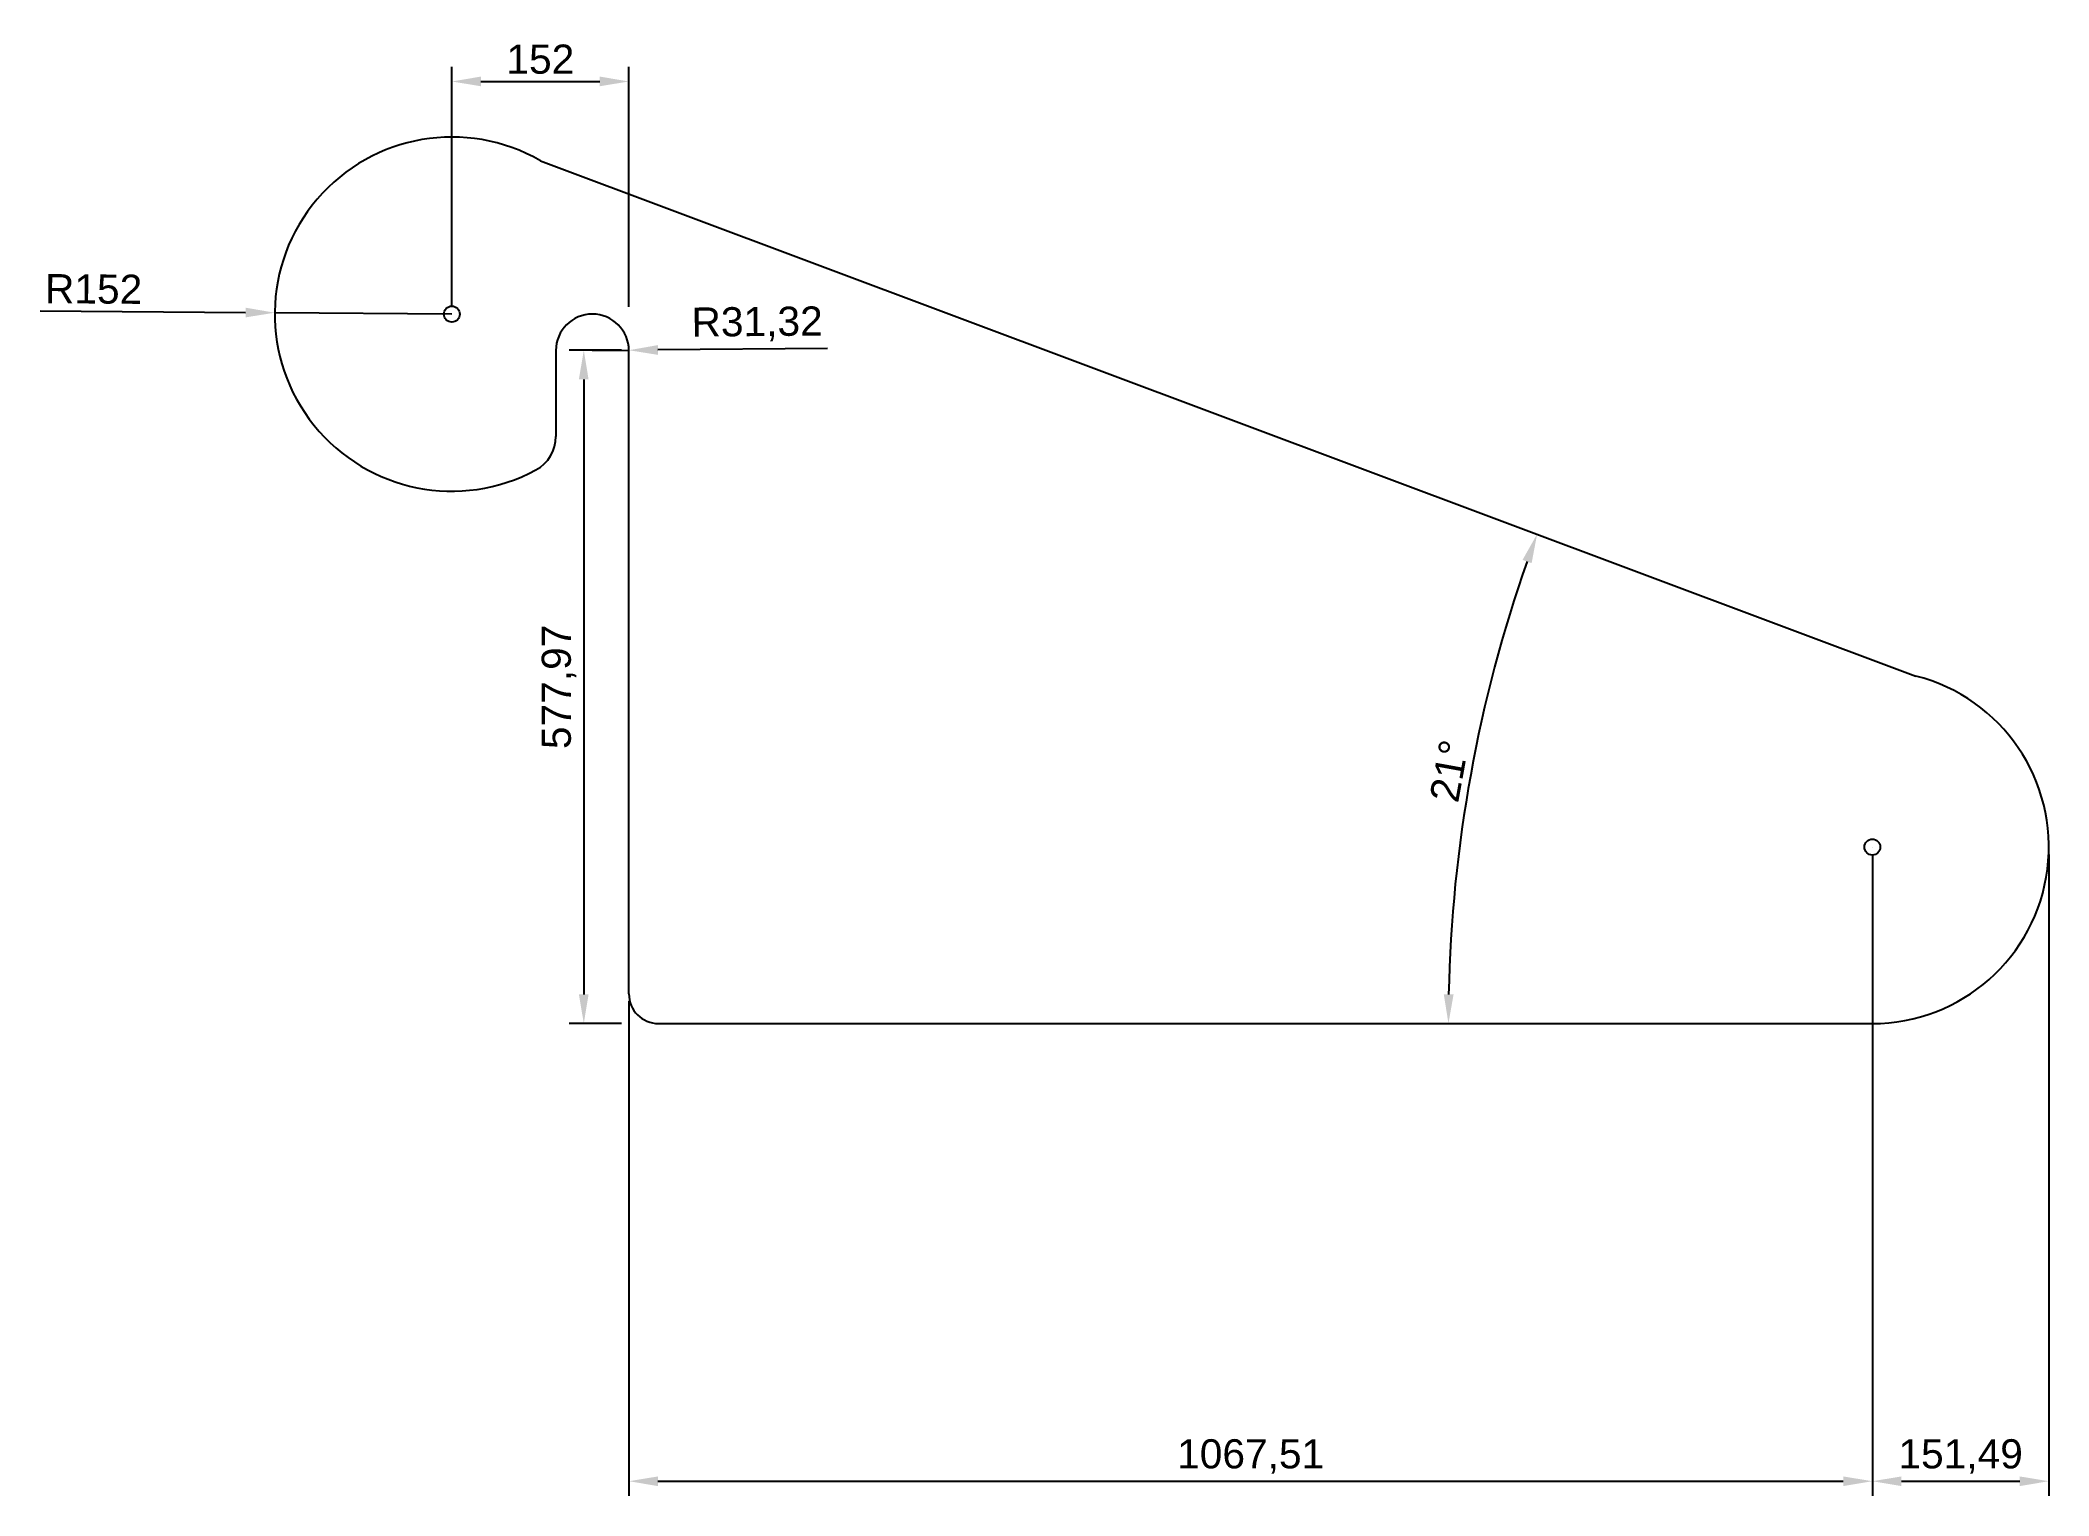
# Model space of a CAD drawing. Header units: millimetres. Extents: x 1320 to 3045, y 982 to 2231.
import ezdxf

# ---------------------------------------------------------------- set-up
doc = ezdxf.new("R2010")
doc.units = ezdxf.units.MM
doc.styles.add('Annotatif', font='arial.ttf')
doc.dimstyles.new('Annotatif', dxfattribs={"dimscale": 10, "dimtxt": 2.501, "dimasz": 2.5, "dimexe": 1.25, "dimexo": 0.625, "dimtad": 1, "dimtxsty": 'Annotatif', "dimcen": 2.5, "dimadec": 0, "dimazin": 0, "dimtfac": 1, "dimtmove": 0, "dimatfit": 3, "dimfxl": 1, "dimarcsym": 0})

# ---------------------------------------------------------------- blocks, each defined once
blk = doc.blocks.new('*D9')
at = {"color": 0, "lineweight": -2, "transparency": 16777216}
for p, q in [((1825.6, 1406.4), (1825.6, 981.8)), ((2893.1, 1406.4), (2893.1, 981.8)), ((1850.6, 994.3), (2868.1, 994.3))]:
    blk.add_line(p, q, dxfattribs=at)
at = {"color": 0, "transparency": 16777216}
for points in [[(1850.6, 998.4), (1850.6, 990.1), (1825.6, 994.3)], [(2868.1, 998.4), (2868.1, 990.1), (2893.1, 994.3)]]:
    blk.add_solid(points, dxfattribs=at)
at = {"layer": 'Defpoints', "color": 0, "transparency": 16777216}
for p in [(1825.6, 1412.7), (2893.1, 1412.7), (2893.1, 994.3)]:
    blk.add_point(p, dxfattribs=at)
at = {"color": 0, "transparency": 16777216, "insert": (2359.4, 1015.5), "char_height": 25.01, "attachment_point": 5, "style": 'Annotatif'}
blk.add_mtext('1067,51', dxfattribs=at)
blk = doc.blocks.new('*D10')
at = {"color": 0, "lineweight": -2, "transparency": 16777216}
for p, q in [((2893.1, 1532.4), (2893.1, 981.8)), ((3044.6, 1532.4), (3044.6, 981.8)), ((2918.1, 994.3), (3019.6, 994.3))]:
    blk.add_line(p, q, dxfattribs=at)
at = {"color": 0, "transparency": 16777216}
for points in [[(2918.1, 998.4), (2918.1, 990.1), (2893.1, 994.3)], [(3019.6, 998.4), (3019.6, 990.1), (3044.6, 994.3)]]:
    blk.add_solid(points, dxfattribs=at)
at = {"layer": 'Defpoints', "color": 0, "transparency": 16777216}
for p in [(2893.1, 1538.7), (3044.6, 1538.7), (3044.6, 994.3)]:
    blk.add_point(p, dxfattribs=at)
at = {"color": 0, "transparency": 16777216, "insert": (2968.9, 1015.5), "char_height": 25.01, "attachment_point": 5, "style": 'Annotatif'}
blk.add_mtext('151,49', dxfattribs=at)
blk = doc.blocks.new('*D11')
at = {"color": 0, "lineweight": -2, "transparency": 16777216}
for p, q in [((1996.2, 1966.7), (1850.6, 1965.4)), ((1794.3, 1964.9), (1825.6, 1965.2))]:
    blk.add_line(p, q, dxfattribs=at)
at = {"color": 0, "transparency": 16777216}
blk.add_solid([(1850.6, 1969.6), (1850.6, 1961.2), (1825.6, 1965.2)], dxfattribs=at)
at = {"layer": 'Defpoints', "color": 0, "transparency": 16777216}
for p in [(1794.3, 1964.9), (1825.6, 1965.2)]:
    blk.add_point(p, dxfattribs=at)
at = {"color": 0, "transparency": 16777216, "insert": (1935.7, 1987.5), "char_height": 25.01, "attachment_point": 5, "rotation": 0.5307, "style": 'Annotatif'}
blk.add_mtext('R31,32', dxfattribs=at)
blk = doc.blocks.new('*D12')
at = {"color": 0, "lineweight": -2, "transparency": 16777216}
for p, q in [((1320.2, 1998.9), (1496.6, 1997.6)), ((1673.6, 1996.2), (1521.6, 1997.4))]:
    blk.add_line(p, q, dxfattribs=at)
at = {"color": 0, "transparency": 16777216}
blk.add_solid([(1496.6, 2001.7), (1496.6, 1993.4), (1521.6, 1997.4)], dxfattribs=at)
at = {"layer": 'Defpoints', "color": 0, "transparency": 16777216}
for p in [(1521.6, 1997.4), (1673.6, 1996.2)]:
    blk.add_point(p, dxfattribs=at)
at = {"color": 0, "transparency": 16777216, "insert": (1366.1, 2017.6), "char_height": 25.01, "attachment_point": 5, "rotation": 359.5612, "style": 'Annotatif'}
blk.add_mtext('R152', dxfattribs=at)
blk = doc.blocks.new('*D13')
at = {"color": 0, "lineweight": -2, "transparency": 16777216}
for p, q in [((1819.4, 1965.2), (1774.4, 1965.2)), ((1786.9, 1940.2), (1786.9, 1412.2)), ((1819.4, 1387.2), (1774.4, 1387.2))]:
    blk.add_line(p, q, dxfattribs=at)
at = {"color": 0, "transparency": 16777216}
for points in [[(1782.7, 1940.2), (1791, 1940.2), (1786.9, 1965.2)], [(1782.7, 1412.2), (1791, 1412.2), (1786.9, 1387.2)]]:
    blk.add_solid(points, dxfattribs=at)
at = {"layer": 'Defpoints', "color": 0, "transparency": 16777216}
for p in [(1825.6, 1965.2), (1786.9, 1387.2), (1825.6, 1387.2)]:
    blk.add_point(p, dxfattribs=at)
at = {"color": 0, "transparency": 16777216, "insert": (1765.6, 1676.2), "char_height": 25.01, "attachment_point": 5, "rotation": 90, "style": 'Annotatif'}
blk.add_mtext('577,97', dxfattribs=at)
blk = doc.blocks.new('*D14')
at = {"color": 0, "lineweight": -2, "transparency": 16777216}
for p, q in [((1673.6, 2002.4), (1673.6, 2208.4)), ((1825.6, 2002.4), (1825.6, 2208.4)), ((1698.6, 2195.9), (1800.6, 2195.9))]:
    blk.add_line(p, q, dxfattribs=at)
at = {"color": 0, "transparency": 16777216}
for points in [[(1698.6, 2200.1), (1698.6, 2191.8), (1673.6, 2195.9)], [(1800.6, 2200.1), (1800.6, 2191.8), (1825.6, 2195.9)]]:
    blk.add_solid(points, dxfattribs=at)
at = {"layer": 'Defpoints', "color": 0, "transparency": 16777216}
for p in [(1825.6, 2195.9), (1673.6, 1996.2), (1825.6, 1996.2)]:
    blk.add_point(p, dxfattribs=at)
at = {"color": 0, "transparency": 16777216, "insert": (1749.6, 2214.9), "char_height": 25.01, "attachment_point": 5, "style": 'Annotatif'}
blk.add_mtext('152', dxfattribs=at)
blk = doc.blocks.new('*D15')
at = {"color": 0, "lineweight": -2, "transparency": 16777216}
blk.add_arc((3726.8, 1387.2), 1197.7, 160.6609, 178.804, dxfattribs=at)
at = {"color": 0, "transparency": 16777216}
for points in [[(2592.8, 1785.2), (2600.6, 1782.4), (2605.3, 1807.3)], [(2533.6, 1412.2), (2525.2, 1412.2), (2529.2, 1387.2)]]:
    blk.add_solid(points, dxfattribs=at)
at = {"layer": 'Defpoints', "color": 0, "transparency": 16777216}
for p in [(1749.6, 2127.8), (2930.5, 1685.5), (2563.2, 1670.7), (1851.1, 1387.2), (2893.1, 1387.2)]:
    blk.add_point(p, dxfattribs=at)
at = {"color": 0, "transparency": 16777216, "insert": (2529.8, 1604), "char_height": 25.01, "attachment_point": 5, "rotation": 79.7325, "style": 'Annotatif'}
blk.add_mtext('21°', dxfattribs=at)

msp = doc.modelspace()

# ---------------------------------------------------------------- linework, layer by layer
for p, q in [((1749.606, 2127.834), (2930.538, 1685.478)), ((1673.606, 1996.198), (1673.606, 1996.198)), ((1762.958, 1964.874), (1762.958, 1891.132)), ((1825.606, 1412.664), (1825.606, 1964.874)), ((2893.119, 1538.685), (2893.119, 1538.685)), ((2893.119, 1538.685), (2893.119, 1538.685)), ((2893.119, 1538.685), (2893.119, 1538.685)), ((2893.119, 1538.685), (2893.119, 1538.685)), ((2893.119, 1538.685), (2893.119, 1538.685)), ((1851.072, 1387.198), (2893.119, 1387.198))]:
    msp.add_line(p, q)
for centre in [(1673.606, 1996.198), (2893.119, 1538.685)]:
    msp.add_circle(centre, 6.817)
for centre, radius, start, end in [((1673.606, 1996.198), 152, 60, 298.387005), ((1794.282, 1964.874), 31.324, 0, 180), ((1730.384, 1891.132), 32.574, 298.387005, 0), ((2893.119, 1538.685), 151.487, 270, 75.699131), ((1851.072, 1412.664), 25.466, 180, 270)]:
    msp.add_arc(centre, radius, start, end)

# ---------------------------------------------------------------- dimensions: what is measured, and where the dimension line sits
for base, p1, p2, picture, middle in [((1825.606, 2195.924), (1673.606, 1996.198), (1825.606, 1996.198), '*D14', (1749.606, 2214.943)), ((3044.606, 994.253), (2893.119, 1538.685), (3044.606, 1538.685), '*D10', (2968.862, 1015.533)), ((2893.119, 994.253), (1825.606, 1412.664), (2893.119, 1412.664), '*D9', (2359.362, 1015.533))]:
    dim = msp.add_linear_dim(base=base, p1=p1, p2=p2, dimstyle='Annotatif')
    dim.commit()
    dim.dimension.update_dxf_attribs({"geometry": picture, "text_midpoint": middle})
dim = msp.add_angular_dim_2l(base=(2563.177, 1670.654), line1=((1851.072, 1387.198), (2893.119, 1387.198)), line2=((1749.606, 2127.834), (2930.538, 1685.478)), dimstyle='Annotatif')
dim.commit()
dim.dimension.update_dxf_attribs({"geometry": '*D15', "text_midpoint": (2529.825, 1604.032)})
dim = msp.add_radius_dim(center=(1673.606, 1996.198), mpoint=(1521.61, 1997.362), dimstyle='Annotatif')
dim.commit()
dim.dimension.update_dxf_attribs({"geometry": '*D12', "text_midpoint": (1365.93, 1998.555), "dimtype": 164})
dim = msp.add_radius_dim(center=(1794.282, 1964.874), mpoint=(1825.605, 1965.164), dimstyle='Annotatif')
dim.commit()
dim.dimension.update_dxf_attribs({"geometry": '*D11', "text_midpoint": (1935.69, 1987.465)})
dim = msp.add_linear_dim(base=(1786.854, 1387.198), p1=(1825.605, 1965.164), p2=(1825.605, 1387.198), angle=90, dimstyle='Annotatif')
dim.commit()
dim.dimension.update_dxf_attribs({"geometry": '*D13', "text_midpoint": (1765.574, 1676.181)})

doc.saveas('drawing.dxf')
